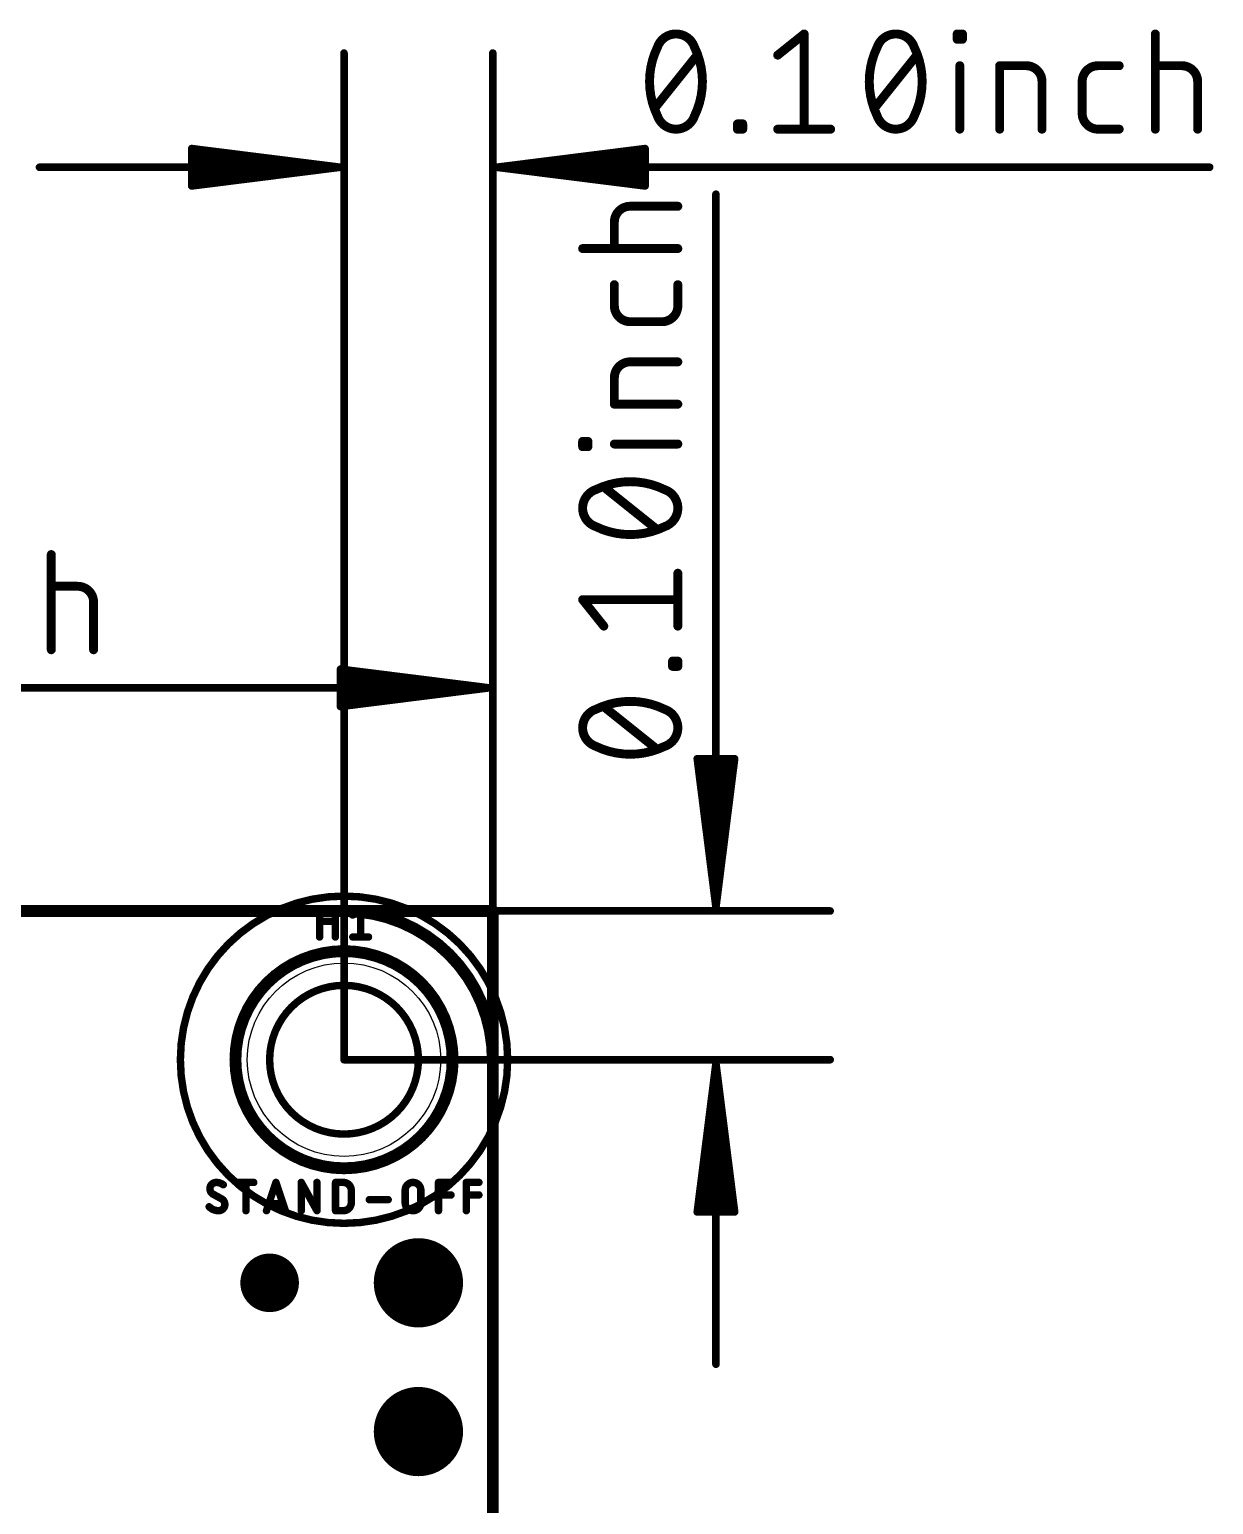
# Model space of a CAD drawing. Extents: x -33 to 53.6, y -13.2 to 65.9.
# Drawn here: x 14.95 to 35.16, y 40.66 to 65.85 of the extents above; entities that cross this region are included whole.
import ezdxf

# ---------------------------------------------------------------- set-up
doc = ezdxf.new("R2010")
doc.units = 0
for name, color, linetype in [('1', 12, 'CONTINUOUS'), ('16', 132, 'CONTINUOUS'), ('17', 110, 'CONTINUOUS'), ('20', 31, 'CONTINUOUS'), ('23', 53, 'CONTINUOUS'), ('24', 53, 'CONTINUOUS'), ('25', 253, 'CONTINUOUS'), ('27', 253, 'CONTINUOUS'), ('39', 12, 'CONTINUOUS'), ('41', 12, 'CONTINUOUS'), ('42', 132, 'CONTINUOUS'), ('47', 253, 'CONTINUOUS'), ('51', 253, 'CONTINUOUS')]:
    doc.layers.add(name, color=color, linetype=linetype)

# ---------------------------------------------------------------- blocks, each defined once
blk = doc.blocks.new('PIE')
at = {"const_width": 0.5}
blk.add_lwpolyline([(0, -0.25, 1), (0, 0.25, 1), (0, -0.25)], format="xyb", dxfattribs=at)
blk = doc.blocks.new('ROUNDP')
at = {"const_width": 0.5}
blk.add_lwpolyline([(0, -0.25, 1), (0, 0.25, 1), (0, -0.25)], format="xyb", dxfattribs=at)

msp = doc.modelspace()

# ---------------------------------------------------------------- linework, layer by layer
at = {"layer": '1', "const_width": 0.2032}
for points in [[(22.86, 50.8), (0, 50.8)], [(22.86, 0), (22.86, 50.8)]]:
    msp.add_lwpolyline(points, dxfattribs=at)
at = {"layer": '1', "const_width": 0.1016}
for points in [[(22.9108, 50.8, 1), (22.8092, 50.8)], [(22.86, 50.7492, 1), (22.86, 50.8508)]]:
    msp.add_lwpolyline(points, format="xyb", dxfattribs=at)
at = {"layer": '16', "const_width": 0.2032}
for points in [[(0, 50.8), (22.86, 50.8)], [(22.86, 50.8), (22.86, 0)]]:
    msp.add_lwpolyline(points, dxfattribs=at)
at = {"layer": '16', "const_width": 0.1016}
for points in [[(22.9108, 50.8, 1), (22.8092, 50.8)], [(22.86, 50.7492, 1), (22.86, 50.8508)]]:
    msp.add_lwpolyline(points, format="xyb", dxfattribs=at)
at = {"layer": '20', "const_width": 0.2032}
for points in [[(2.54, 50.8), (20.32, 50.8)], [(22.86, 48.26), (22.86, 2.54)]]:
    msp.add_lwpolyline(points, dxfattribs=at)
at = {"layer": '20'}
for points, const_width in [([(22.86, 48.26, 0.4142), (20.32, 50.8)], 0.2032), ([(20.32, 50.8508, 1), (20.32, 50.7492)], 0.1016), ([(20.32, 50.7492, 1), (20.32, 50.8508)], 0.1016), ([(22.9108, 48.26, 1), (22.8092, 48.26)], 0.1016), ([(22.8092, 48.26, 1), (22.9108, 48.26)], 0.1016)]:
    msp.add_lwpolyline(points, format="xyb", dxfattribs=dict(at, const_width=const_width))
msp.add_circle((20.32, 48.26), 1.651, dxfattribs=at)
at = {"layer": '23'}
for p in [(20.32, 48.26), (19.05, 44.45)]:
    msp.add_point(p, dxfattribs=at)
at = {"layer": '24'}
msp.add_point((19.05, 44.45), dxfattribs=at)
at = {"layer": '25', "const_width": 0.127}
for points in [[(19.9025, 50.3555), (19.9025, 50.8381)], [(20.1706, 50.8381), (20.1706, 50.3555)], [(20.4694, 50.7309), (20.6035, 50.8381)], [(20.6035, 50.8381), (20.6035, 50.3555)], [(19.9025, 50.6236), (20.1706, 50.6236)], [(20.4694, 50.3555), (20.7375, 50.3555)]]:
    msp.add_lwpolyline(points, dxfattribs=at)
at = {"layer": '25', "const_width": 0.0635}
for points in [[(19.9342, 50.8381, 1), (19.8707, 50.8381)], [(20.2023, 50.8381, 1), (20.1388, 50.8381)], [(20.6352, 50.8381, 1), (20.5717, 50.8381)], [(20.6233, 50.8133, 1), (20.5836, 50.8629)], [(19.9025, 50.6554, 1), (19.9025, 50.5919)], [(20.1706, 50.5919, 1), (20.1706, 50.6554)], [(20.4496, 50.7556, 1), (20.4892, 50.7061)], [(19.8707, 50.3555, 1), (19.9342, 50.3555)], [(20.1388, 50.3555, 1), (20.2023, 50.3555)], [(20.4694, 50.3873, 1), (20.4694, 50.3237)], [(20.5717, 50.3555, 1), (20.6352, 50.3555)], [(20.7375, 50.3237, 1), (20.7375, 50.3873)]]:
    msp.add_lwpolyline(points, format="xyb", dxfattribs=at)
at = {"layer": '27'}
for points, const_width in [([(18.1379, 46.1645, 0.4142), (18.0306, 46.0573)], 0.127), ([(18.0306, 46.0573, 0.2656), (18.0843, 45.9634)], 0.127), ([(18.0624, 46.0573, 1), (17.9989, 46.0573)], 0.0635), ([(18.2585, 46.1243, 0.1623), (18.1379, 46.1645)], 0.127), ([(18.1379, 46.1962, 1), (18.1379, 46.1328)], 0.0635), ([(18.1379, 46.1327, 1), (18.1379, 46.1962)], 0.0635), ([(18.2395, 46.0989, 1), (18.2776, 46.1497)], 0.0635), ([(18.511, 46.1963, 1), (18.511, 46.1328)], 0.0635), ([(18.6768, 46.1645, 1), (18.6133, 46.1645)], 0.0635), ([(18.7791, 46.1328, 1), (18.7791, 46.1963)], 0.0635), ([(19.1872, 46.1745, 1), (19.127, 46.1545)], 0.0635), ([(19.1872, 46.1545, 1), (19.127, 46.1745)], 0.0635), ([(19.6217, 46.1645, 1), (19.5582, 46.1645)], 0.0635), ([(19.6177, 46.1799, 1), (19.5622, 46.1491)], 0.0635), ([(19.8899, 46.1645, 1), (19.8264, 46.1645)], 0.0635), ([(20.1752, 46.1963, 1), (20.1752, 46.1328)], 0.0635), ([(20.207, 46.1645, 1), (20.1435, 46.1645)], 0.0635), ([(20.3093, 46.1963, 1), (20.3093, 46.1328)], 0.0635), ([(20.4433, 46.0304, 0.4142), (20.3093, 46.1645)], 0.127), ([(20.3093, 46.1328, 1), (20.3093, 46.1963)], 0.0635), ([(21.632, 46.0304, 1), (21.3639, 46.0304)], 0.127), ([(21.9645, 46.1645, 1), (21.901, 46.1645)], 0.0635), ([(21.9328, 46.1963, 1), (21.9328, 46.1328)], 0.0635), ([(22.1473, 46.1328, 1), (22.1473, 46.1963)], 0.0635), ([(22.4083, 46.1963, 1), (22.4083, 46.1328)], 0.0635), ([(22.44, 46.1645, 1), (22.3765, 46.1645)], 0.0635), ([(22.6228, 46.1328, 1), (22.6228, 46.1963)], 0.0635), ([(17.9989, 46.0573, 1), (18.0624, 46.0573)], 0.0635), ([(18.0995, 45.9913, 1), (18.0691, 45.9355)], 0.0635), ([(18.0681, 45.9361, 1), (18.1004, 45.9908)], 0.0635), ([(18.1781, 45.6819, 0.4142), (18.2853, 45.7891)], 0.127), ([(18.2853, 45.7891, 0.2656), (18.2317, 45.883)], 0.127), ([(18.2478, 45.9103, 1), (18.2156, 45.8556)], 0.0635), ([(18.2165, 45.8551, 1), (18.2469, 45.9109)], 0.0635), ([(18.3171, 45.7891, 1), (18.2536, 45.7891)], 0.0635), ([(19.0365, 45.8343, 1), (19.0365, 45.7708)], 0.0635), ([(19.2778, 45.7708, 1), (19.2778, 45.8343)], 0.0635), ([(20.3093, 45.6819, 0.4142), (20.4433, 45.816)], 0.127), ([(20.4751, 46.0304, 1), (20.4116, 46.0304)], 0.0635), ([(20.4116, 46.0304, 1), (20.4751, 46.0304)], 0.0635), ([(20.4751, 45.816, 1), (20.4116, 45.816)], 0.0635), ([(20.4116, 45.816, 1), (20.4751, 45.816)], 0.0635), ([(20.7519, 45.9013, 1), (20.7519, 45.8378)], 0.0635), ([(21.0736, 45.8378, 1), (21.0736, 45.9013)], 0.0635), ([(21.3639, 45.816, 1), (21.632, 45.816)], 0.127), ([(21.3957, 46.0304, 1), (21.3322, 46.0304)], 0.0635), ([(21.3322, 46.0304, 1), (21.3957, 46.0304)], 0.0635), ([(21.3957, 45.816, 1), (21.3322, 45.816)], 0.0635), ([(21.3322, 45.816, 1), (21.3957, 45.816)], 0.0635), ([(21.6638, 46.0304, 1), (21.6003, 46.0304)], 0.0635), ([(21.6003, 46.0304, 1), (21.6638, 46.0304)], 0.0635), ([(21.6638, 45.816, 1), (21.6003, 45.816)], 0.0635), ([(21.6003, 45.816, 1), (21.6638, 45.816)], 0.0635), ([(21.9328, 45.9818, 1), (21.9328, 45.9183)], 0.0635), ([(22.1473, 45.9183, 1), (22.1473, 45.9818)], 0.0635), ([(22.4083, 45.9818, 1), (22.4083, 45.9183)], 0.0635), ([(22.6228, 45.9183, 1), (22.6228, 45.9818)], 0.0635), ([(18.0172, 45.7489, 0.2), (18.1781, 45.6819)], 0.127), ([(18.0398, 45.7713, 1), (17.9947, 45.7266)], 0.0635), ([(18.1781, 45.7137, 1), (18.1781, 45.6501)], 0.0635), ([(18.1781, 45.6502, 1), (18.1781, 45.7136)], 0.0635), ([(18.2536, 45.7891, 1), (18.3171, 45.7891)], 0.0635), ([(18.6133, 45.6819, 1), (18.6768, 45.6819)], 0.0635), ([(18.9661, 45.6919, 1), (19.0264, 45.6719)], 0.0635), ([(19.2879, 45.6719, 1), (19.3481, 45.6919)], 0.0635), ([(19.5582, 45.6819, 1), (19.6217, 45.6819)], 0.0635), ([(19.8264, 45.6819, 1), (19.8899, 45.6819)], 0.0635), ([(19.8303, 45.6665, 1), (19.8859, 45.6973)], 0.0635), ([(20.1752, 45.7137, 1), (20.1752, 45.6501)], 0.0635), ([(20.1435, 45.6819, 1), (20.207, 45.6819)], 0.0635), ([(20.3093, 45.7136, 1), (20.3093, 45.6502)], 0.0635), ([(20.3093, 45.6501, 1), (20.3093, 45.7137)], 0.0635), ([(21.901, 45.6819, 1), (21.9645, 45.6819)], 0.0635), ([(22.3765, 45.6819, 1), (22.44, 45.6819)], 0.0635)]:
    msp.add_lwpolyline(points, format="xyb", dxfattribs=dict(at, const_width=const_width))
at = {"layer": '27', "const_width": 0.127}
for points in [[(18.511, 46.1645), (18.7791, 46.1645)], [(18.6451, 45.6819), (18.6451, 46.1645)], [(18.9963, 45.6819), (19.1571, 46.1645)], [(19.1571, 46.1645), (19.318, 45.6819)], [(19.59, 45.6819), (19.59, 46.1645)], [(19.59, 46.1645), (19.8581, 45.6819)], [(19.8581, 45.6819), (19.8581, 46.1645)], [(20.1752, 45.6819), (20.1752, 46.1645)], [(20.1752, 46.1645), (20.3093, 46.1645)], [(21.9328, 45.6819), (21.9328, 46.1645)], [(21.9328, 46.1645), (22.1473, 46.1645)], [(22.4083, 45.6819), (22.4083, 46.1645)], [(22.4083, 46.1645), (22.6228, 46.1645)], [(18.2317, 45.883), (18.0843, 45.9634)], [(19.2778, 45.8026), (19.0365, 45.8026)], [(20.4433, 46.0304), (20.4433, 45.816)], [(20.7519, 45.8696), (21.0736, 45.8696)], [(21.3639, 45.816), (21.3639, 46.0304)], [(21.632, 46.0304), (21.632, 45.816)], [(21.9328, 45.95), (22.1473, 45.95)], [(22.4083, 45.95), (22.6228, 45.95)], [(20.3093, 45.6819), (20.1752, 45.6819)]]:
    msp.add_lwpolyline(points, dxfattribs=at)
at = {"layer": '39', "const_width": 0.127}
msp.add_lwpolyline([(20.32, 45.466, 1), (20.32, 51.054, 1), (20.32, 45.466)], format="xyb", dxfattribs=at)
at = {"layer": '41'}
for points, const_width in [([(20.32, 50.1142, 1), (20.32, 46.4058)], 0.2032), ([(20.32, 46.4058, 1), (20.32, 50.1142)], 0.2032), ([(20.32, 50.165, 1), (20.32, 50.0634)], 0.1016), ([(20.32, 50.0634, 1), (20.32, 50.165)], 0.1016), ([(20.32, 46.4566, 1), (20.32, 46.355)], 0.1016), ([(20.32, 46.355, 1), (20.32, 46.4566)], 0.1016)]:
    msp.add_lwpolyline(points, format="xyb", dxfattribs=dict(at, const_width=const_width))
at = {"layer": '42'}
for points, const_width in [([(20.32, 50.1142, 1), (20.32, 46.4058)], 0.2032), ([(20.32, 46.4058, 1), (20.32, 50.1142)], 0.2032), ([(20.32, 50.165, 1), (20.32, 50.0634)], 0.1016), ([(20.32, 50.0634, 1), (20.32, 50.165)], 0.1016), ([(20.32, 46.4566, 1), (20.32, 46.355)], 0.1016), ([(20.32, 46.355, 1), (20.32, 46.4566)], 0.1016)]:
    msp.add_lwpolyline(points, format="xyb", dxfattribs=dict(at, const_width=const_width))
at = {"layer": '47'}
for points, const_width in [([(25.9878, 65.7763, 0.3205), (25.6717, 65.5505)], 0.1524), ([(26.3038, 65.5505, 0.3205), (25.9878, 65.7763)], 0.1524), ([(25.9878, 65.8144, 1), (25.9878, 65.7382)], 0.0762), ([(25.9878, 65.7382, 1), (25.9878, 65.8144)], 0.0762), ([(28.2142, 65.7763, 1), (28.138, 65.7763)], 0.0762), ([(28.1999, 65.7465, 1), (28.1523, 65.8061)], 0.0762), ([(29.7392, 65.7763, 0.3205), (29.4232, 65.5505)], 0.1524), ([(30.0553, 65.5505, 0.3205), (29.7392, 65.7763)], 0.1524), ([(29.7392, 65.8144, 1), (29.7392, 65.7382)], 0.0762), ([(29.7392, 65.7382, 1), (29.7392, 65.8144)], 0.0762), ([(30.8264, 65.7763, 1), (30.7502, 65.7763)], 0.0762), ([(30.7883, 65.8144, 1), (30.7883, 65.7382)], 0.0762), ([(30.7883, 65.7241, 1), (30.7883, 65.6479)], 0.0762), ([(30.9167, 65.7763, 1), (30.8405, 65.7763)], 0.0762), ([(30.8786, 65.7382, 1), (30.8786, 65.8144)], 0.0762), ([(30.8786, 65.6479, 1), (30.8786, 65.7241)], 0.0762), ([(34.2097, 65.7763, 1), (34.1335, 65.7763)], 0.0762), ([(20.3525, 65.45, 1), (20.2875, 65.45)], 0.065), ([(22.8925, 65.45, 1), (22.8275, 65.45)], 0.065), ([(25.6717, 65.5505, 0.1139), (25.5362, 64.9635)], 0.1524), ([(25.6356, 65.5629, 1), (25.7077, 65.5382)], 0.0762), ([(25.7059, 65.5338, 1), (25.6374, 65.5672)], 0.0762), ([(26.4393, 64.9635, 0.1139), (26.3038, 65.5505)], 0.1524), ([(26.3381, 65.5672, 1), (26.2696, 65.5338)], 0.0762), ([(26.2678, 65.5382, 1), (26.3399, 65.5629)], 0.0762), ([(26.3788, 65.3913, 1), (26.3192, 65.4389)], 0.0762), ([(29.4232, 65.5505, 0.1139), (29.2877, 64.9635)], 0.1524), ([(29.3871, 65.5629, 1), (29.4592, 65.5382)], 0.0762), ([(29.4574, 65.5338, 1), (29.3889, 65.5672)], 0.0762), ([(30.1908, 64.9635, 0.1139), (30.0553, 65.5505)], 0.1524), ([(30.0896, 65.5672, 1), (30.0211, 65.5338)], 0.0762), ([(30.0193, 65.5382, 1), (30.0914, 65.5629)], 0.0762), ([(30.1302, 65.3913, 1), (30.0707, 65.4389)], 0.0762), ([(30.7502, 65.686, 1), (30.8264, 65.686)], 0.0762), ([(30.8405, 65.686, 1), (30.9167, 65.686)], 0.0762), ([(27.7008, 65.4448, 1), (27.7484, 65.3853)], 0.0762), ([(30.8715, 65.2344, 1), (30.7953, 65.2344)], 0.0762), ([(31.5524, 65.2344, 1), (31.4762, 65.2344)], 0.0762), ([(31.5143, 65.2725, 1), (31.5143, 65.1963)], 0.0762), ([(32.2368, 64.9635, 0.4142), (31.9658, 65.2344)], 0.1524), ([(31.9658, 65.2725, 1), (31.9658, 65.1963)], 0.0762), ([(31.9658, 65.1963, 1), (31.9658, 65.2725)], 0.0762), ([(33.1938, 65.2344, 0.4142), (32.9228, 64.9635)], 0.1524), ([(33.1938, 65.2725, 1), (33.1938, 65.1963)], 0.0762), ([(33.1938, 65.1963, 1), (33.1938, 65.2725)], 0.0762), ([(33.555, 65.1963, 1), (33.555, 65.2725)], 0.0762), ([(34.1716, 65.2725, 1), (34.1716, 65.1963)], 0.0762), ([(34.8941, 64.9635, 0.4142), (34.6231, 65.2344)], 0.1524), ([(34.6231, 65.2725, 1), (34.6231, 65.1963)], 0.0762), ([(34.6231, 65.1963, 1), (34.6231, 65.2725)], 0.0762), ([(25.5362, 64.9635, 0.1139), (25.6717, 64.3765)], 0.1524), ([(25.5743, 64.9635, 1), (25.4981, 64.9635)], 0.0762), ([(25.4981, 64.9635, 1), (25.5743, 64.9635)], 0.0762), ([(26.3038, 64.3765, 0.1139), (26.4393, 64.9635)], 0.1524), ([(26.4774, 64.9635, 1), (26.4012, 64.9635)], 0.0762), ([(26.4012, 64.9635, 1), (26.4774, 64.9635)], 0.0762), ([(29.2877, 64.9635, 0.1139), (29.4232, 64.3765)], 0.1524), ([(29.3258, 64.9635, 1), (29.2496, 64.9635)], 0.0762), ([(29.2496, 64.9635, 1), (29.3258, 64.9635)], 0.0762), ([(30.0553, 64.3765, 0.1139), (30.1908, 64.9635)], 0.1524), ([(30.2289, 64.9635, 1), (30.1527, 64.9635)], 0.0762), ([(30.1527, 64.9635, 1), (30.2289, 64.9635)], 0.0762), ([(32.2749, 64.9635, 1), (32.1987, 64.9635)], 0.0762), ([(32.1987, 64.9635, 1), (32.2749, 64.9635)], 0.0762), ([(32.9609, 64.9635, 1), (32.8847, 64.9635)], 0.0762), ([(32.8847, 64.9635, 1), (32.9609, 64.9635)], 0.0762), ([(34.9322, 64.9635, 1), (34.856, 64.9635)], 0.0762), ([(34.856, 64.9635, 1), (34.9322, 64.9635)], 0.0762), ([(25.5968, 64.5357, 1), (25.6563, 64.4881)], 0.0762), ([(29.3482, 64.5357, 1), (29.4078, 64.4881)], 0.0762), ([(32.9228, 64.4216, 0.4142), (33.1938, 64.1507)], 0.1524), ([(32.9609, 64.4216, 1), (32.8847, 64.4216)], 0.0762), ([(25.7077, 64.3888, 1), (25.6356, 64.3641)], 0.0762), ([(25.6717, 64.3765, 0.3205), (25.9878, 64.1507)], 0.1524), ([(25.6374, 64.3598, 1), (25.7059, 64.3932)], 0.0762), ([(25.9878, 64.1507, 0.3205), (26.3038, 64.3765)], 0.1524), ([(26.2696, 64.3932, 1), (26.3381, 64.3598)], 0.0762), ([(26.3399, 64.3641, 1), (26.2678, 64.3888)], 0.0762), ([(27.0749, 64.241, 1), (26.9987, 64.241)], 0.0762), ([(27.0368, 64.2791, 1), (27.0368, 64.2029)], 0.0762), ([(27.1652, 64.241, 1), (27.089, 64.241)], 0.0762), ([(27.1271, 64.2029, 1), (27.1271, 64.2791)], 0.0762), ([(29.4592, 64.3888, 1), (29.3871, 64.3641)], 0.0762), ([(29.4232, 64.3765, 0.3205), (29.7392, 64.1507)], 0.1524), ([(29.3889, 64.3598, 1), (29.4574, 64.3932)], 0.0762), ([(29.7392, 64.1507, 0.3205), (30.0553, 64.3765)], 0.1524), ([(30.0211, 64.3932, 1), (30.0896, 64.3598)], 0.0762), ([(30.0914, 64.3641, 1), (30.0193, 64.3888)], 0.0762), ([(32.8847, 64.4216, 1), (32.9609, 64.4216)], 0.0762), ([(25.9878, 64.1888, 1), (25.9878, 64.1126)], 0.0762), ([(25.9878, 64.1126, 1), (25.9878, 64.1888)], 0.0762), ([(27.0368, 64.1888, 1), (27.0368, 64.1126)], 0.0762), ([(26.9987, 64.1507, 1), (27.0749, 64.1507)], 0.0762), ([(27.089, 64.1507, 1), (27.1652, 64.1507)], 0.0762), ([(27.1271, 64.1126, 1), (27.1271, 64.1888)], 0.0762), ([(27.7246, 64.1888, 1), (27.7246, 64.1126)], 0.0762), ([(28.138, 64.1507, 1), (28.2142, 64.1507)], 0.0762), ([(28.6277, 64.1126, 1), (28.6277, 64.1888)], 0.0762), ([(29.7392, 64.1888, 1), (29.7392, 64.1126)], 0.0762), ([(29.7392, 64.1126, 1), (29.7392, 64.1888)], 0.0762), ([(30.7953, 64.1507, 1), (30.8715, 64.1507)], 0.0762), ([(31.4762, 64.1507, 1), (31.5524, 64.1507)], 0.0762), ([(32.1987, 64.1507, 1), (32.2749, 64.1507)], 0.0762), ([(33.1938, 64.1888, 1), (33.1938, 64.1126)], 0.0762), ([(33.1938, 64.1126, 1), (33.1938, 64.1888)], 0.0762), ([(33.555, 64.1126, 1), (33.555, 64.1888)], 0.0762), ([(34.1335, 64.1507, 1), (34.2097, 64.1507)], 0.0762), ([(34.856, 64.1507, 1), (34.9322, 64.1507)], 0.0762), ([(17.7241, 63.8515, 1), (17.7159, 63.787)], 0.065), ([(17.7525, 63.8192, 1), (17.6875, 63.8192)], 0.065), ([(17.7233, 63.7923, 1), (17.7167, 63.7277)], 0.065), ([(25.4925, 63.8192, 1), (25.4275, 63.8192)], 0.065), ([(25.4641, 63.787, 1), (25.4559, 63.8515)], 0.065), ([(25.4633, 63.7277, 1), (25.4567, 63.7923)], 0.065), ([(15.12, 63.5325, 1), (15.12, 63.4675)], 0.065), ([(17.7217, 63.6625, 1), (17.7183, 63.5975)], 0.065), ([(20.2591, 63.4678, 1), (20.2509, 63.5322)], 0.065), ([(20.2509, 63.4678, 1), (20.2591, 63.5322)], 0.065), ([(20.2583, 63.4677, 1), (20.2517, 63.5323)], 0.065), ([(20.2517, 63.4677, 1), (20.2583, 63.5323)], 0.065), ([(20.2533, 63.4675, 1), (20.2567, 63.5325)], 0.065), ([(20.2567, 63.4675, 1), (20.2533, 63.5325)], 0.065), ([(20.255, 63.4675, 1), (20.255, 63.5325)], 0.065), ([(22.925, 63.5325, 1), (22.925, 63.4675)], 0.065), ([(22.9291, 63.5322, 1), (22.9209, 63.4678)], 0.065), ([(22.9233, 63.5325, 1), (22.9267, 63.4675)], 0.065), ([(22.9267, 63.5325, 1), (22.9233, 63.4675)], 0.065), ([(22.9283, 63.5323, 1), (22.9217, 63.4677)], 0.065), ([(22.9217, 63.5323, 1), (22.9283, 63.4677)], 0.065), ([(22.9209, 63.5322, 1), (22.9291, 63.4678)], 0.065), ([(25.4617, 63.5975, 1), (25.4583, 63.6625)], 0.065), ([(35.0999, 63.4675, 1), (35.0999, 63.5325)], 0.065), ([(17.7183, 63.4025, 1), (17.7217, 63.3375)], 0.065), ([(17.7167, 63.2723, 1), (17.7233, 63.2077)], 0.065), ([(17.7159, 63.213, 1), (17.7241, 63.1485)], 0.065), ([(25.4559, 63.1485, 1), (25.4641, 63.213)], 0.065), ([(25.4567, 63.2077, 1), (25.4633, 63.2723)], 0.065), ([(25.4583, 63.3375, 1), (25.4617, 63.4025)], 0.065), ([(17.6875, 63.1808, 1), (17.7525, 63.1808)], 0.065), ([(25.4275, 63.1808, 1), (25.4925, 63.1808)], 0.065), ([(26.7025, 63.0399, 1), (26.6375, 63.0399)], 0.065), ([(25.2065, 62.8341, 0.4142), (24.9356, 62.5631)], 0.1524), ([(25.2065, 62.8722, 1), (25.2065, 62.796)], 0.0762), ([(25.2065, 62.796, 1), (25.2065, 62.8722)], 0.0762), ([(26.0193, 62.796, 1), (26.0193, 62.8722)], 0.0762), ([(24.9737, 62.5631, 1), (24.8975, 62.5631)], 0.0762), ([(24.8975, 62.5631, 1), (24.9737, 62.5631)], 0.0762), ([(24.3937, 62.1497, 1), (24.3937, 62.0735)], 0.0762), ([(24.8975, 62.1116, 1), (24.9737, 62.1116)], 0.0762), ([(26.0193, 62.0735, 1), (26.0193, 62.1497)], 0.0762), ([(24.9737, 61.495, 1), (24.8975, 61.495)], 0.0762), ([(26.0574, 61.495, 1), (25.9812, 61.495)], 0.0762), ([(24.9356, 61.1338, 0.4142), (25.2065, 60.8628)], 0.1524), ([(24.9737, 61.1338, 1), (24.8975, 61.1338)], 0.0762), ([(25.7484, 60.8628, 0.4142), (26.0193, 61.1338)], 0.1524), ([(26.0574, 61.1338, 1), (25.9812, 61.1338)], 0.0762), ([(24.8975, 61.1338, 1), (24.9737, 61.1338)], 0.0762), ([(25.9812, 61.1338, 1), (26.0574, 61.1338)], 0.0762), ([(25.2065, 60.9009, 1), (25.2065, 60.8247)], 0.0762), ([(25.2065, 60.8247, 1), (25.2065, 60.9009)], 0.0762), ([(25.7484, 60.9009, 1), (25.7484, 60.8247)], 0.0762), ([(25.7484, 60.8247, 1), (25.7484, 60.9009)], 0.0762), ([(25.2065, 60.1768, 0.4142), (24.9356, 59.9058)], 0.1524), ([(25.2065, 60.2149, 1), (25.2065, 60.1387)], 0.0762), ([(25.2065, 60.1387, 1), (25.2065, 60.2149)], 0.0762), ([(26.0193, 60.1387, 1), (26.0193, 60.2149)], 0.0762), ([(24.9737, 59.9058, 1), (24.8975, 59.9058)], 0.0762), ([(24.8975, 59.9058, 1), (24.9737, 59.9058)], 0.0762), ([(24.9356, 59.4924, 1), (24.9356, 59.4162)], 0.0762), ([(24.8975, 59.4543, 1), (24.9737, 59.4543)], 0.0762), ([(26.0193, 59.4162, 1), (26.0193, 59.4924)], 0.0762), ([(24.4318, 58.8186, 1), (24.3556, 58.8186)], 0.0762), ([(24.3937, 58.8567, 1), (24.3937, 58.7805)], 0.0762), ([(24.3937, 58.7664, 1), (24.3937, 58.6902)], 0.0762), ([(24.3556, 58.7283, 1), (24.4318, 58.7283)], 0.0762), ([(24.5221, 58.8186, 1), (24.4459, 58.8186)], 0.0762), ([(24.4459, 58.7283, 1), (24.5221, 58.7283)], 0.0762), ([(24.484, 58.7805, 1), (24.484, 58.8567)], 0.0762), ([(24.484, 58.6902, 1), (24.484, 58.7664)], 0.0762), ([(24.9356, 58.8115, 1), (24.9356, 58.7353)], 0.0762), ([(26.0193, 58.7353, 1), (26.0193, 58.8115)], 0.0762), ([(25.2065, 58.1308, 0.1139), (24.6195, 57.9953)], 0.1524), ([(25.7935, 57.9953, 0.1139), (25.2065, 58.1308)], 0.1524), ([(25.2065, 58.1689, 1), (25.2065, 58.0927)], 0.0762), ([(25.2065, 58.0927, 1), (25.2065, 58.1689)], 0.0762), ([(24.6195, 57.9953, 0.3205), (24.3937, 57.6792)], 0.1524), ([(24.6028, 58.0296, 1), (24.6362, 57.9611)], 0.0762), ([(24.6318, 57.9593, 1), (24.6071, 58.0314)], 0.0762), ([(24.7787, 58.0702, 1), (24.7311, 58.0107)], 0.0762), ([(25.8059, 58.0314, 1), (25.7812, 57.9593)], 0.0762), ([(26.0193, 57.6792, 0.3205), (25.7935, 57.9953)], 0.1524), ([(25.7768, 57.9611, 1), (25.8102, 58.0296)], 0.0762), ([(24.3937, 57.6792, 0.3205), (24.6195, 57.3632)], 0.1524), ([(24.4318, 57.6792, 1), (24.3556, 57.6792)], 0.0762), ([(24.3556, 57.6792, 1), (24.4318, 57.6792)], 0.0762), ([(25.7935, 57.3632, 0.3205), (26.0193, 57.6792)], 0.1524), ([(26.0574, 57.6792, 1), (25.9812, 57.6792)], 0.0762), ([(25.9812, 57.6792, 1), (26.0574, 57.6792)], 0.0762), ([(24.6195, 57.3632, 0.1139), (25.2065, 57.2277)], 0.1524), ([(24.6362, 57.3974, 1), (24.6028, 57.3289)], 0.0762), ([(24.6071, 57.3271, 1), (24.6318, 57.3992)], 0.0762), ([(25.2065, 57.2277, 0.1139), (25.7935, 57.3632)], 0.1524), ([(25.7812, 57.3992, 1), (25.8059, 57.3271)], 0.0762), ([(25.8102, 57.3289, 1), (25.7768, 57.3974)], 0.0762), ([(25.2065, 57.2658, 1), (25.2065, 57.1896)], 0.0762), ([(25.2065, 57.1896, 1), (25.2065, 57.2658)], 0.0762), ([(25.6343, 57.2882, 1), (25.6819, 57.3478)], 0.0762), ([(15.3597, 56.8863, 1), (15.2835, 56.8863)], 0.0762), ([(22.8925, 56.56, 1), (22.8275, 56.56)], 0.065), ([(26.0574, 56.5677, 1), (25.9812, 56.5677)], 0.0762), ([(15.3216, 56.3825, 1), (15.3216, 56.3063)], 0.0762), ([(16.0441, 56.0735, 0.4142), (15.7732, 56.3444)], 0.1524), ([(15.7732, 56.3825, 1), (15.7732, 56.3063)], 0.0762), ([(15.7732, 56.3063, 1), (15.7732, 56.3825)], 0.0762), ([(24.4235, 56.1399, 1), (24.3639, 56.0923)], 0.0762), ([(24.3937, 56.1542, 1), (24.3937, 56.078)], 0.0762), ([(26.0193, 56.078, 1), (26.0193, 56.1542)], 0.0762), ([(16.0822, 56.0735, 1), (16.006, 56.0735)], 0.0762), ([(16.006, 56.0735, 1), (16.0822, 56.0735)], 0.0762), ([(24.7252, 55.6408, 1), (24.7847, 55.6884)], 0.0762), ([(25.9812, 55.6646, 1), (26.0574, 55.6646)], 0.0762), ([(15.2835, 55.2607, 1), (15.3597, 55.2607)], 0.0762), ([(16.006, 55.2607, 1), (16.0822, 55.2607)], 0.0762), ([(20.2641, 54.9615, 1), (20.2559, 54.897)], 0.065), ([(20.2925, 54.9292, 1), (20.2275, 54.9292)], 0.065), ([(20.2633, 54.9023, 1), (20.2567, 54.8377)], 0.065), ([(25.9671, 55.0671, 1), (25.8909, 55.0671)], 0.0762), ([(25.929, 55.1052, 1), (25.929, 55.029)], 0.0762), ([(25.929, 55.0149, 1), (25.929, 54.9387)], 0.0762), ([(25.8909, 54.9768, 1), (25.9671, 54.9768)], 0.0762), ([(26.0574, 55.0671, 1), (25.9812, 55.0671)], 0.0762), ([(25.9812, 54.9768, 1), (26.0574, 54.9768)], 0.0762), ([(26.0193, 55.029, 1), (26.0193, 55.1052)], 0.0762), ([(26.0193, 54.9387, 1), (26.0193, 55.0149)], 0.0762), ([(20.2617, 54.7725, 1), (20.2583, 54.7075)], 0.065), ([(22.7991, 54.5778, 1), (22.7909, 54.6422)], 0.065), ([(22.7909, 54.5778, 1), (22.7991, 54.6422)], 0.065), ([(22.7983, 54.5777, 1), (22.7917, 54.6423)], 0.065), ([(22.7917, 54.5777, 1), (22.7983, 54.6423)], 0.065), ([(22.7933, 54.5775, 1), (22.7967, 54.6425)], 0.065), ([(22.7967, 54.5775, 1), (22.7933, 54.6425)], 0.065), ([(22.795, 54.5775, 1), (22.795, 54.6425)], 0.065), ([(20.2583, 54.5125, 1), (20.2617, 54.4475)], 0.065), ([(20.2567, 54.3823, 1), (20.2633, 54.3177)], 0.065), ([(25.2065, 54.3793, 0.1139), (24.6195, 54.2438)], 0.1524), ([(25.7935, 54.2438, 0.1139), (25.2065, 54.3793)], 0.1524), ([(25.2065, 54.4174, 1), (25.2065, 54.3412)], 0.0762), ([(25.2065, 54.3412, 1), (25.2065, 54.4174)], 0.0762), ([(20.2559, 54.323, 1), (20.2641, 54.2585)], 0.065), ([(20.2275, 54.2908, 1), (20.2925, 54.2908)], 0.065), ([(24.6195, 54.2438, 0.3205), (24.3937, 53.9278)], 0.1524), ([(24.6028, 54.2781, 1), (24.6362, 54.2096)], 0.0762), ([(24.6318, 54.2078, 1), (24.6071, 54.2799)], 0.0762), ([(24.7787, 54.3188, 1), (24.7311, 54.2592)], 0.0762), ([(25.8059, 54.2799, 1), (25.7812, 54.2078)], 0.0762), ([(26.0193, 53.9278, 0.3205), (25.7935, 54.2438)], 0.1524), ([(25.7768, 54.2096, 1), (25.8102, 54.2781)], 0.0762), ([(24.3937, 53.9278, 0.3205), (24.6195, 53.6117)], 0.1524), ([(24.4318, 53.9278, 1), (24.3556, 53.9278)], 0.0762), ([(24.3556, 53.9278, 1), (24.4318, 53.9278)], 0.0762), ([(25.7935, 53.6117, 0.3205), (26.0193, 53.9278)], 0.1524), ([(26.0574, 53.9278, 1), (25.9812, 53.9278)], 0.0762), ([(25.9812, 53.9278, 1), (26.0574, 53.9278)], 0.0762), ([(24.6195, 53.6117, 0.1139), (25.2065, 53.4762)], 0.1524), ([(24.6362, 53.6459, 1), (24.6028, 53.5774)], 0.0762), ([(24.6071, 53.5756, 1), (24.6318, 53.6477)], 0.0762), ([(25.2065, 53.4762, 0.1139), (25.7935, 53.6117)], 0.1524), ([(25.7812, 53.6477, 1), (25.8059, 53.5756)], 0.0762), ([(25.8102, 53.5774, 1), (25.7768, 53.6459)], 0.0762), ([(25.2065, 53.5143, 1), (25.2065, 53.4381)], 0.0762), ([(25.2065, 53.4381, 1), (25.2065, 53.5143)], 0.0762), ([(25.6343, 53.5368, 1), (25.6819, 53.5963)], 0.0762), ([(26.383, 53.4041, 1), (26.3185, 53.3959)], 0.065), ([(26.3508, 53.4325, 1), (26.3508, 53.3675)], 0.065), ([(26.4423, 53.4033, 1), (26.3777, 53.3967)], 0.065), ([(26.5725, 53.4017, 1), (26.5075, 53.3983)], 0.065), ([(26.8325, 53.3983, 1), (26.7675, 53.4017)], 0.065), ([(26.9623, 53.3967, 1), (26.8977, 53.4033)], 0.065), ([(27.0215, 53.3959, 1), (26.957, 53.4041)], 0.065), ([(26.9892, 53.3675, 1), (26.9892, 53.4325)], 0.065), ([(26.6378, 50.8691, 1), (26.7022, 50.8609)], 0.065), ([(26.6377, 50.8683, 1), (26.7023, 50.8617)], 0.065), ([(26.6375, 50.8633, 1), (26.7025, 50.8667)], 0.065), ([(26.6375, 50.8667, 1), (26.7025, 50.8633)], 0.065), ([(26.6375, 50.865, 1), (26.7025, 50.865)], 0.065), ([(26.6377, 50.8617, 1), (26.7023, 50.8683)], 0.065), ([(26.6378, 50.8609, 1), (26.7022, 50.8691)], 0.065), ([(20.32, 50.8325, 1), (20.32, 50.7675)], 0.065), ([(22.8275, 50.8, 1), (22.8925, 50.8)], 0.065), ([(28.62, 50.7675, 1), (28.62, 50.8325)], 0.065), ([(20.32, 48.2925, 1), (20.32, 48.2275)], 0.065), ([(20.2875, 48.26, 1), (20.3525, 48.26)], 0.065), ([(22.8275, 48.26, 1), (22.8925, 48.26)], 0.065), ([(26.7025, 48.195, 1), (26.6375, 48.195)], 0.065), ([(26.7022, 48.1991, 1), (26.6378, 48.1909)], 0.065), ([(26.7025, 48.1933, 1), (26.6375, 48.1967)], 0.065), ([(26.7025, 48.1967, 1), (26.6375, 48.1933)], 0.065), ([(26.7023, 48.1983, 1), (26.6377, 48.1917)], 0.065), ([(26.7023, 48.1917, 1), (26.6377, 48.1983)], 0.065), ([(26.7022, 48.1909, 1), (26.6378, 48.1991)], 0.065), ([(28.62, 48.2275, 1), (28.62, 48.2925)], 0.065), ([(26.3185, 45.6641, 1), (26.383, 45.6559)], 0.065), ([(26.3508, 45.6925, 1), (26.3508, 45.6275)], 0.065), ([(26.3777, 45.6633, 1), (26.4423, 45.6567)], 0.065), ([(26.5075, 45.6617, 1), (26.5725, 45.6583)], 0.065), ([(26.7675, 45.6583, 1), (26.8325, 45.6617)], 0.065), ([(26.8977, 45.6567, 1), (26.9623, 45.6633)], 0.065), ([(26.957, 45.6559, 1), (27.0215, 45.6641)], 0.065), ([(26.9892, 45.6275, 1), (26.9892, 45.6925)], 0.065), ([(26.6375, 43.06, 1), (26.7025, 43.06)], 0.065)]:
    msp.add_lwpolyline(points, format="xyb", dxfattribs=dict(at, const_width=const_width))
for points, const_width in [([(27.7246, 65.4151), (28.1761, 65.7763)], 0.1524), ([(28.1761, 65.7763), (28.1761, 64.1507)], 0.1524), ([(30.7883, 65.686), (30.7883, 65.7763)], 0.1524), ([(30.7883, 65.7763), (30.8786, 65.7763)], 0.1524), ([(30.8786, 65.686), (30.7883, 65.686)], 0.1524), ([(30.8786, 65.7763), (30.8786, 65.686)], 0.1524), ([(34.1716, 64.1507), (34.1716, 65.7763)], 0.1524), ([(20.32, 48.26), (20.32, 65.45)], 0.13), ([(22.86, 48.26), (22.86, 65.45)], 0.13), ([(25.6265, 64.5119), (26.349, 65.4151)], 0.1524), ([(29.378, 64.5119), (30.1005, 65.4151)], 0.1524), ([(30.8334, 64.1507), (30.8334, 65.2344)], 0.1524), ([(31.5143, 64.1507), (31.5143, 65.2344)], 0.1524), ([(31.5143, 65.2344), (31.9658, 65.2344)], 0.1524), ([(33.1938, 65.2344), (33.555, 65.2344)], 0.1524), ([(34.1716, 65.2344), (34.6231, 65.2344)], 0.1524), ([(32.2368, 64.9635), (32.2368, 64.1507)], 0.1524), ([(32.9228, 64.4216), (32.9228, 64.9635)], 0.1524), ([(34.8941, 64.9635), (34.8941, 64.1507)], 0.1524), ([(27.0368, 64.1507), (27.0368, 64.241)], 0.1524), ([(27.0368, 64.241), (27.1271, 64.241)], 0.1524), ([(27.1271, 64.241), (27.1271, 64.1507)], 0.1524), ([(27.1271, 64.1507), (27.0368, 64.1507)], 0.1524), ([(27.7246, 64.1507), (28.6277, 64.1507)], 0.1524), ([(33.555, 64.1507), (33.1938, 64.1507)], 0.1524), ([(20.255, 63.5), (17.72, 63.8192)], 0.13), ([(17.72, 63.8192), (17.72, 63.1808)], 0.13), ([(20.255, 63.5), (17.72, 63.76)], 0.13), ([(22.925, 63.5), (25.46, 63.8192)], 0.13), ([(22.925, 63.5), (25.46, 63.76)], 0.13), ([(25.46, 63.8192), (25.46, 63.1808)], 0.13), ([(20.255, 63.5), (15.12, 63.5)], 0.13), ([(20.255, 63.5), (17.72, 63.63)], 0.13), ([(17.72, 63.1808), (20.255, 63.5)], 0.13), ([(17.72, 63.37), (20.255, 63.5)], 0.13), ([(17.72, 63.24), (20.255, 63.5)], 0.13), ([(22.925, 63.5), (25.46, 63.63)], 0.13), ([(22.925, 63.5), (35.0999, 63.5)], 0.13), ([(25.46, 63.1808), (22.925, 63.5)], 0.13), ([(25.46, 63.37), (22.925, 63.5)], 0.13), ([(25.46, 63.24), (22.925, 63.5)], 0.13), ([(26.67, 50.865), (26.67, 63.0399)], 0.13), ([(25.2065, 62.8341), (26.0193, 62.8341)], 0.1524), ([(24.9356, 62.1116), (24.9356, 62.5631)], 0.1524), ([(26.0193, 62.1116), (24.3937, 62.1116)], 0.1524), ([(24.9356, 61.1338), (24.9356, 61.495)], 0.1524), ([(26.0193, 61.495), (26.0193, 61.1338)], 0.1524), ([(25.7484, 60.8628), (25.2065, 60.8628)], 0.1524), ([(25.2065, 60.1768), (26.0193, 60.1768)], 0.1524), ([(24.9356, 59.4543), (24.9356, 59.9058)], 0.1524), ([(26.0193, 59.4543), (24.9356, 59.4543)], 0.1524), ([(24.3937, 58.7283), (24.3937, 58.8186)], 0.1524), ([(24.3937, 58.8186), (24.484, 58.8186)], 0.1524), ([(24.484, 58.7283), (24.3937, 58.7283)], 0.1524), ([(24.484, 58.8186), (24.484, 58.7283)], 0.1524), ([(26.0193, 58.7734), (24.9356, 58.7734)], 0.1524), ([(25.6581, 57.318), (24.7549, 58.0405)], 0.1524), ([(15.3216, 55.2607), (15.3216, 56.8863)], 0.1524), ([(22.86, 50.8), (22.86, 56.56)], 0.13), ([(26.0193, 55.6646), (26.0193, 56.5677)], 0.1524), ([(15.3216, 56.3444), (15.7732, 56.3444)], 0.1524), ([(24.7549, 55.6646), (24.3937, 56.1161)], 0.1524), ([(24.3937, 56.1161), (26.0193, 56.1161)], 0.1524), ([(16.0441, 56.0735), (16.0441, 55.2607)], 0.1524), ([(22.795, 54.61), (20.26, 54.9292)], 0.13), ([(20.26, 54.9292), (20.26, 54.2908)], 0.13), ([(22.795, 54.61), (20.26, 54.87)], 0.13), ([(25.929, 54.9768), (25.929, 55.0671)], 0.1524), ([(25.929, 55.0671), (26.0193, 55.0671)], 0.1524), ([(26.0193, 54.9768), (25.929, 54.9768)], 0.1524), ([(26.0193, 55.0671), (26.0193, 54.9768)], 0.1524), ([(0.065, 54.61), (22.795, 54.61)], 0.13), ([(22.795, 54.61), (20.26, 54.74)], 0.13), ([(20.26, 54.2908), (22.795, 54.61)], 0.13), ([(20.26, 54.48), (22.795, 54.61)], 0.13), ([(20.26, 54.35), (22.795, 54.61)], 0.13), ([(25.6581, 53.5665), (24.7549, 54.289)], 0.1524), ([(26.67, 50.865), (26.3508, 53.4)], 0.13), ([(26.3508, 53.4), (26.9892, 53.4)], 0.13), ([(26.67, 50.865), (26.41, 53.4)], 0.13), ([(26.67, 50.865), (26.54, 53.4)], 0.13), ([(26.9892, 53.4), (26.67, 50.865)], 0.13), ([(26.8, 53.4), (26.67, 50.865)], 0.13), ([(26.93, 53.4), (26.67, 50.865)], 0.13), ([(20.32, 50.8), (28.62, 50.8)], 0.13), ([(20.32, 48.26), (28.62, 48.26)], 0.13), ([(26.67, 48.195), (26.3508, 45.66)], 0.13), ([(26.67, 48.195), (26.41, 45.66)], 0.13), ([(26.67, 48.195), (26.54, 45.66)], 0.13), ([(26.67, 48.195), (26.67, 43.06)], 0.13), ([(26.9892, 45.66), (26.67, 48.195)], 0.13), ([(26.8, 45.66), (26.67, 48.195)], 0.13), ([(26.93, 45.66), (26.67, 48.195)], 0.13), ([(26.3508, 45.66), (26.9892, 45.66)], 0.13)]:
    msp.add_lwpolyline(points, dxfattribs=dict(at, const_width=const_width))
at = {"layer": '51', "const_width": 0.127}
for points in [[(0, 50.8), (22.86, 50.8)], [(22.86, 50.8), (22.86, 0)]]:
    msp.add_lwpolyline(points, dxfattribs=at)
at = {"layer": '51'}
for points, const_width in [([(22.8917, 50.8, 1), (22.8283, 50.8)], 0.0635), ([(22.86, 50.7683, 1), (22.86, 50.8318)], 0.0635), ([(20.32, 46.99, 1), (20.32, 49.53, 1), (20.32, 46.99)], 0.127)]:
    msp.add_lwpolyline(points, format="xyb", dxfattribs=dict(at, const_width=const_width))

# ---------------------------------------------------------------- block references
at = {"layer": '1'}
msp.add_blockref('PIE', (19.05, 44.45), dxfattribs=at)
at = {"layer": '16'}
msp.add_blockref('PIE', (19.05, 44.45), dxfattribs=at)
at = {"layer": '17', "xscale": 1.524, "yscale": 1.524}
for p in [(21.59, 44.45), (21.59, 44.45), (21.59, 41.91), (21.59, 41.91)]:
    msp.add_blockref('ROUNDP', p, dxfattribs=at)

doc.saveas('drawing.dxf')
